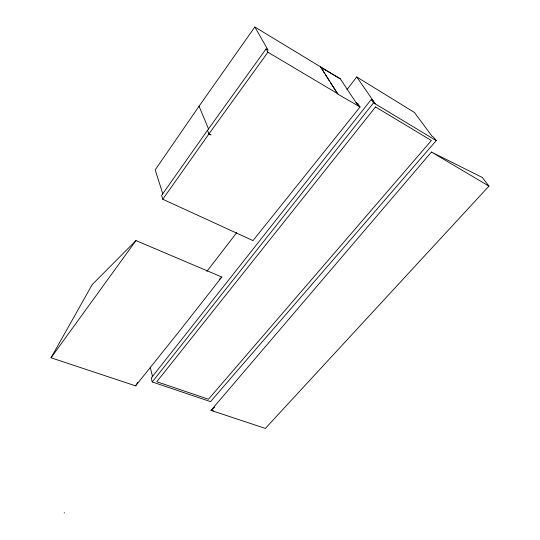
<?xml version="1.0" encoding="UTF-8"?>
<svg xmlns="http://www.w3.org/2000/svg" width="540" height="540" viewBox="0 0 540 540"><rect width="100%" height="100%" fill="white"/><g stroke="black" fill="none" stroke-linecap="round" stroke-linejoin="round"><path stroke-width="0.81" d="M51.037 357.784L92.212 284.553L135.965 240.577L221.832 277.034L180.407 329.879L135.594 385.864L51.037 357.784L135.965 240.577M135.594 385.864L137.761 382.246M207.482 130.322L161.582 195.487L162.763 199.247L252.99 240.611L360.058 106.981L358.25 105.908L340.281 78.82L254.826 27L199.058 106.211L155.196 169.877L162.837 193.982M162.763 199.247L208.953 133.886L207.495 130.302L266.045 48.931L268.09 50.146L254.826 27M266.045 48.931L267.921 52.218L208.966 133.866L211.005 134.919L208.953 133.886M324.526 73.406L320.699 66.947L337.878 94.149L358.25 105.908M206.881 271.363L236.75 232.619M346.937 89.654L356.724 76.963L414.382 112.428L432.095 136.269L433.708 137.248L436.219 140.623L210.546 401.632L152.219 381.956L151.261 377.966L371.25 99.495L373.046 100.548M152.219 381.956L373.558 102.836L371.25 99.495M64.172 513L64.442 512.656M431.447 152.05L210.998 410.38L265.356 428.423L488.963 186.118L482.308 177.478L431.447 152.05L488.963 186.118M219.328 279.261L221.832 277.034M214.839 407.079L210.998 410.38L213.469 410.778M373.558 102.836L436.219 140.623M320.524 67.183L340.281 78.82M267.921 52.218L338.067 93.906M356.022 102.546L357.818 103.613L360.058 106.981M356.724 76.963L375.361 103.896M325.418 74.79L329.42 81.014M330.311 82.397L337.433 93.461M199.058 106.211L208.568 129.067M150.235 367.166L152.597 376.92M375.55 106.961L156.782 381.726L208.467 399.236L431.372 140.522L375.55 106.961"/></g></svg>
